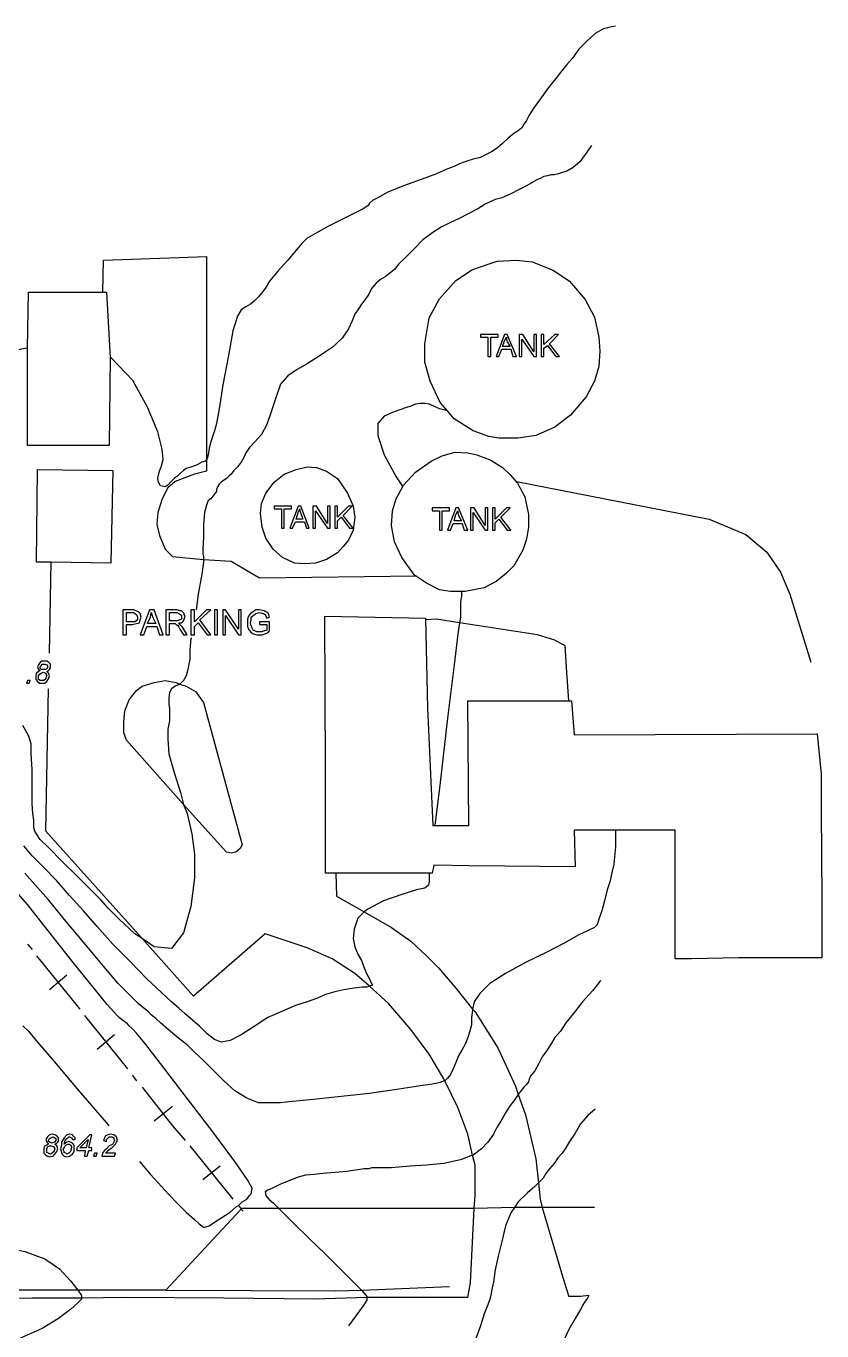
# Model space of a CAD drawing. Header units: feet. Extents: x -3749 to 15459, y 505 to 24761.
# Drawn here: x 11489 to 14959, y 16435 to 22121 of the extents above; entities that cross this region are included whole.
import ezdxf

# ---------------------------------------------------------------- set-up
doc = ezdxf.new("R2010")
doc.units = ezdxf.units.FT
for name, color, linetype in [('Buildings', 2, 'CONTINUOUS'), ('Streets', 4, 'CONTINUOUS'), ('Topo Lines', 6, 'CONTINUOUS')]:
    doc.layers.add(name, color=color, linetype=linetype)

msp = doc.modelspace()

# ---------------------------------------------------------------- linework, layer by layer
at = {"layer": 'Buildings'}
for points in [[(13695.2, 21092.9), (13787.2, 21056.9), (13859.2, 21008.9), (13927.2, 20928.9), (13967.2, 20852.9), (13987.2, 20764.9), (13991.2, 20704.9), (13987.2, 20636.9), (13967.2, 20572.9), (13931.2, 20504.9), (13863.2, 20424.9), (13795.2, 20372.9), (13711.2, 20336.9), (13635.2, 20324.9), (13551.2, 20324.9), (13507.2, 20332.9), (13439.2, 20356.9), (13355.2, 20408.9), (13327.2, 20444.9), (13295.2, 20480.9), (13251.2, 20572.9), (13227.2, 20656.9), (13227.2, 20736.9), (13247.2, 20848.9), (13291.2, 20932.9), (13363.2, 21012.9), (13435.2, 21060.9), (13543.2, 21096.9), (13627.2, 21100.9), (13695.2, 21092.9)], [(11839.2, 20960.9), (11855.2, 20676.9), (11851.2, 20292.9), (11495.2, 20292.9), (11495.2, 20716.9), (11499.2, 20960.9), (11839.2, 20960.9)], [(13503.2, 20680.9), (13515.2, 20680.9), (13515.2, 20764.9), (13547.2, 20764.9), (13547.2, 20776.9), (13471.2, 20776.9), (13471.2, 20764.9), (13503.2, 20764.9), (13503.2, 20680.9)], [(13539.2, 20680.9), (13551.2, 20680.9), (13563.2, 20712.9), (13603.2, 20712.9), (13611.2, 20680.9), (13627.2, 20680.9), (13587.2, 20776.9), (13575.2, 20776.9), (13539.2, 20680.9)], [(13567.2, 20724.9), (13575.2, 20748.9), (13583.2, 20764.9), (13583.2, 20756.9), (13587.2, 20744.9), (13599.2, 20724.9), (13567.2, 20724.9)], [(13639.2, 20680.9), (13651.2, 20680.9), (13651.2, 20756.9), (13703.2, 20680.9), (13715.2, 20680.9), (13715.2, 20776.9), (13703.2, 20776.9), (13703.2, 20700.9), (13655.2, 20776.9), (13639.2, 20776.9), (13639.2, 20680.9)], [(13735.2, 20680.9), (13747.2, 20680.9), (13747.2, 20716.9), (13763.2, 20728.9), (13799.2, 20680.9), (13815.2, 20680.9), (13771.2, 20736.9), (13811.2, 20776.9), (13795.2, 20776.9), (13747.2, 20732.9), (13747.2, 20776.9), (13735.2, 20776.9), (13735.2, 20680.9)], [(13415.2, 20260.9), (13455.2, 20252.9), (13515.2, 20228.9), (13567.2, 20196.9), (13599.2, 20164.9), (13631.2, 20128.9), (13663.2, 20068.9), (13679.2, 19992.9), (13679.2, 19936.9), (13671.2, 19884.9), (13655.2, 19836.9), (13615.2, 19768.9), (13583.2, 19736.9), (13539.2, 19700.9), (13487.2, 19672.9), (13403.2, 19656.9), (13339.2, 19656.9), (13291.2, 19664.9), (13235.2, 19692.9), (13183.2, 19728.9), (13127.2, 19804.9), (13095.2, 19872.9), (13083.2, 19944.9), (13087.2, 20008.9), (13103.2, 20060.9), (13135.2, 20120.9), (13187.2, 20176.9), (13255.2, 20224.9), (13303.2, 20248.9), (13359.2, 20264.9), (13415.2, 20260.9)], [(11867.2, 20184.9), (11859.2, 19780.9), (11599.2, 19784.9), (11535.2, 19784.9), (11539.2, 20188.9), (11867.2, 20184.9)], [(12755.2, 20196.9), (12799.2, 20180.9), (12847.2, 20148.9), (12891.2, 20084.9), (12915.2, 20028.9), (12923.2, 19980.9), (12915.2, 19924.9), (12895.2, 19880.9), (12871.2, 19852.9), (12847.2, 19824.9), (12799.2, 19796.9), (12751.2, 19780.9), (12703.2, 19776.9), (12659.2, 19780.9), (12607.2, 19804.9), (12567.2, 19840.9), (12535.2, 19888.9), (12519.2, 19936.9), (12511.2, 19996.9), (12515.2, 20040.9), (12535.2, 20084.9), (12571.2, 20132.9), (12615.2, 20168.9), (12667.2, 20188.9), (12715.2, 20200.9), (12755.2, 20196.9)], [(12603.2, 19932.9), (12615.2, 19932.9), (12615.2, 20016.9), (12647.2, 20016.9), (12647.2, 20028.9), (12571.2, 20028.9), (12571.2, 20016.9), (12603.2, 20016.9), (12603.2, 19932.9)], [(12639.2, 19932.9), (12651.2, 19932.9), (12663.2, 19960.9), (12703.2, 19960.9), (12711.2, 19932.9), (12723.2, 19932.9), (12687.2, 20028.9), (12675.2, 20028.9), (12639.2, 19932.9)], [(12667.2, 19972.9), (12675.2, 20000.9), (12683.2, 20016.9), (12683.2, 20008.9), (12687.2, 19996.9), (12695.2, 19972.9), (12667.2, 19972.9)], [(12739.2, 19932.9), (12751.2, 19932.9), (12751.2, 20008.9), (12803.2, 19932.9), (12815.2, 19932.9), (12815.2, 20028.9), (12803.2, 20028.9), (12803.2, 19952.9), (12755.2, 20028.9), (12739.2, 20028.9), (12739.2, 19932.9)], [(12835.2, 19932.9), (12847.2, 19932.9), (12847.2, 19964.9), (12863.2, 19980.9), (12899.2, 19932.9), (12915.2, 19932.9), (12871.2, 19988.9), (12911.2, 20028.9), (12895.2, 20028.9), (12847.2, 19980.9), (12847.2, 20028.9), (12835.2, 20028.9), (12835.2, 19932.9)], [(13291.2, 19924.9), (13303.2, 19924.9), (13303.2, 20008.9), (13335.2, 20008.9), (13335.2, 20020.9), (13259.2, 20020.9), (13259.2, 20008.9), (13291.2, 20008.9), (13291.2, 19924.9)], [(13327.2, 19924.9), (13339.2, 19924.9), (13351.2, 19952.9), (13391.2, 19952.9), (13399.2, 19924.9), (13415.2, 19924.9), (13375.2, 20020.9), (13363.2, 20020.9), (13327.2, 19924.9)], [(13427.2, 19924.9), (13439.2, 19924.9), (13439.2, 20000.9), (13491.2, 19924.9), (13503.2, 19924.9), (13503.2, 20020.9), (13491.2, 20020.9), (13491.2, 19944.9), (13443.2, 20020.9), (13427.2, 20020.9), (13427.2, 19924.9)], [(13523.2, 19924.9), (13535.2, 19924.9), (13535.2, 19956.9), (13551.2, 19972.9), (13587.2, 19924.9), (13603.2, 19924.9), (13559.2, 19980.9), (13599.2, 20020.9), (13583.2, 20020.9), (13535.2, 19972.9), (13535.2, 20020.9), (13523.2, 20020.9), (13523.2, 19924.9)], [(13355.2, 19964.9), (13363.2, 19992.9), (13371.2, 20008.9), (13371.2, 20000.9), (13375.2, 19988.9), (13387.2, 19964.9), (13355.2, 19964.9)], [(11911.2, 19468.9), (11927.2, 19468.9), (11927.2, 19512.9), (11951.2, 19512.9), (11971.2, 19516.9), (11983.2, 19520.9), (11987.2, 19532.9), (11991.2, 19544.9), (11987.2, 19560.9), (11979.2, 19568.9), (11967.2, 19572.9), (11959.2, 19576.9), (11951.2, 19576.9), (11911.2, 19576.9), (11911.2, 19468.9)], [(11927.2, 19524.9), (11927.2, 19564.9), (11951.2, 19564.9), (11959.2, 19564.9), (11963.2, 19560.9), (11971.2, 19556.9), (11975.2, 19544.9), (11975.2, 19536.9), (11971.2, 19528.9), (11963.2, 19524.9), (11951.2, 19524.9), (11927.2, 19524.9)], [(11987.2, 19468.9), (12003.2, 19468.9), (12015.2, 19504.9), (12059.2, 19504.9), (12071.2, 19468.9), (12087.2, 19468.9), (12047.2, 19576.9), (12027.2, 19576.9), (11987.2, 19468.9)], [(12019.2, 19516.9), (12031.2, 19544.9), (12035.2, 19564.9), (12039.2, 19552.9), (12043.2, 19540.9), (12055.2, 19516.9), (12019.2, 19516.9)], [(12099.2, 19468.9), (12115.2, 19468.9), (12115.2, 19516.9), (12131.2, 19516.9), (12139.2, 19516.9), (12143.2, 19512.9), (12151.2, 19508.9), (12155.2, 19500.9), (12159.2, 19492.9), (12175.2, 19468.9), (12191.2, 19468.9), (12171.2, 19500.9), (12159.2, 19512.9), (12155.2, 19520.9), (12167.2, 19520.9), (12175.2, 19528.9), (12179.2, 19536.9), (12183.2, 19548.9), (12179.2, 19556.9), (12179.2, 19560.9), (12171.2, 19568.9), (12167.2, 19572.9), (12159.2, 19572.9), (12147.2, 19576.9), (12099.2, 19576.9), (12099.2, 19468.9)], [(12115.2, 19528.9), (12115.2, 19564.9), (12147.2, 19564.9), (12155.2, 19560.9), (12163.2, 19556.9), (12167.2, 19552.9), (12167.2, 19544.9), (12167.2, 19536.9), (12159.2, 19532.9), (12151.2, 19528.9), (12143.2, 19528.9), (12115.2, 19528.9)], [(12207.2, 19468.9), (12223.2, 19468.9), (12223.2, 19504.9), (12239.2, 19520.9), (12279.2, 19468.9), (12295.2, 19468.9), (12247.2, 19532.9), (12295.2, 19576.9), (12275.2, 19576.9), (12223.2, 19524.9), (12223.2, 19576.9), (12207.2, 19576.9), (12207.2, 19468.9)], [(12311.2, 19468.9), (12323.2, 19468.9), (12323.2, 19576.9), (12311.2, 19576.9), (12311.2, 19468.9)], [(12347.2, 19468.9), (12359.2, 19468.9), (12359.2, 19552.9), (12415.2, 19468.9), (12427.2, 19468.9), (12427.2, 19576.9), (12415.2, 19576.9), (12415.2, 19492.9), (12359.2, 19576.9), (12347.2, 19576.9), (12347.2, 19468.9)], [(12507.2, 19512.9), (12539.2, 19512.9), (12539.2, 19488.9), (12531.2, 19484.9), (12527.2, 19484.9), (12515.2, 19480.9), (12507.2, 19480.9), (12495.2, 19480.9), (12487.2, 19484.9), (12479.2, 19488.9), (12475.2, 19496.9), (12471.2, 19508.9), (12467.2, 19520.9), (12471.2, 19532.9), (12471.2, 19544.9), (12479.2, 19552.9), (12491.2, 19560.9), (12507.2, 19564.9), (12523.2, 19560.9), (12531.2, 19556.9), (12539.2, 19540.9), (12551.2, 19544.9), (12547.2, 19556.9), (12543.2, 19564.9), (12535.2, 19568.9), (12527.2, 19572.9), (12507.2, 19576.9), (12491.2, 19576.9), (12479.2, 19568.9), (12467.2, 19560.9), (12459.2, 19548.9), (12455.2, 19536.9), (12455.2, 19520.9), (12455.2, 19504.9), (12459.2, 19492.9), (12467.2, 19480.9), (12479.2, 19472.9), (12495.2, 19468.9), (12507.2, 19468.9), (12519.2, 19468.9), (12531.2, 19472.9), (12543.2, 19476.9), (12551.2, 19484.9), (12551.2, 19524.9), (12507.2, 19524.9), (12507.2, 19512.9)], [(13231.2, 19540.9), (13239.2, 19148.9), (13263.2, 18636.9), (13419.2, 18636.9), (13415.2, 19180.9), (13867.2, 19180.9), (13879.2, 19032.9), (14939.2, 19036.9), (14955.2, 18860.9), (14955.2, 18700.9), (14959.2, 18316.9), (14959.2, 18060.9), (14595.2, 18060.9), (14391.2, 18056.9), (14319.2, 18056.9), (14319.2, 18204.9), (14319.2, 18504.9), (14319.2, 18616.9), (14187.2, 18616.9), (14059.2, 18616.9), (13879.2, 18616.9), (13883.2, 18456.9), (13423.2, 18460.9), (13267.2, 18464.9), (13259.2, 18428.9), (12839.2, 18428.9), (12795.2, 18428.9), (12795.2, 18888.9), (12791.2, 19548.9), (13231.2, 19540.9)], [(11551.2, 19312.9), (11543.2, 19308.9), (11535.2, 19300.9), (11531.2, 19292.9), (11531.2, 19280.9), (11531.2, 19272.9), (11539.2, 19264.9), (11547.2, 19256.9), (11555.2, 19256.9), (11571.2, 19256.9), (11579.2, 19264.9), (11587.2, 19276.9), (11591.2, 19288.9), (11587.2, 19300.9), (11579.2, 19308.9), (11587.2, 19312.9), (11591.2, 19316.9), (11595.2, 19324.9), (11595.2, 19328.9), (11595.2, 19340.9), (11587.2, 19348.9), (11579.2, 19352.9), (11567.2, 19352.9), (11555.2, 19352.9), (11547.2, 19344.9), (11543.2, 19336.9), (11539.2, 19328.9), (11543.2, 19316.9), (11551.2, 19312.9)], [(11551.2, 19328.9), (11555.2, 19332.9), (11559.2, 19340.9), (11571.2, 19340.9), (11579.2, 19336.9), (11583.2, 19332.9), (11583.2, 19328.9), (11583.2, 19324.9), (11579.2, 19320.9), (11575.2, 19316.9), (11567.2, 19316.9), (11555.2, 19316.9), (11551.2, 19320.9), (11551.2, 19328.9)], [(11543.2, 19280.9), (11543.2, 19288.9), (11547.2, 19296.9), (11555.2, 19300.9), (11563.2, 19304.9), (11575.2, 19300.9), (11575.2, 19296.9), (11579.2, 19288.9), (11575.2, 19280.9), (11575.2, 19276.9), (11567.2, 19268.9), (11559.2, 19268.9), (11551.2, 19268.9), (11543.2, 19272.9), (11543.2, 19280.9)], [(11491.2, 19256.9), (11503.2, 19256.9), (11507.2, 19268.9), (11495.2, 19268.9), (11491.2, 19256.9)], [(11495.2, 18120.9), (11515.2, 18096.9)], [(11535.2, 18068.9), (11723.2, 17836.9)], [(11667.2, 17984.9), (11591.2, 17920.9)], [(11743.2, 17808.9), (11931.2, 17576.9)], [(11875.2, 17724.9), (11799.2, 17660.9)], [(11951.2, 17548.9), (11971.2, 17524.9)], [(11995.2, 17496.9), (12127.2, 17328.9), (12183.2, 17264.9)], [(12127.2, 17412.9), (12047.2, 17348.9)], [(11587.2, 17248.9), (11579.2, 17244.9), (11571.2, 17240.9), (11567.2, 17232.9), (11567.2, 17220.9), (11567.2, 17208.9), (11575.2, 17200.9), (11583.2, 17196.9), (11591.2, 17192.9), (11607.2, 17196.9), (11615.2, 17204.9), (11623.2, 17216.9), (11627.2, 17228.9), (11623.2, 17240.9), (11615.2, 17248.9), (11623.2, 17252.9), (11627.2, 17256.9), (11631.2, 17264.9), (11631.2, 17268.9), (11631.2, 17276.9), (11623.2, 17284.9), (11615.2, 17288.9), (11603.2, 17292.9), (11591.2, 17288.9), (11583.2, 17280.9), (11579.2, 17276.9), (11575.2, 17268.9), (11579.2, 17256.9), (11587.2, 17248.9)], [(11655.2, 17248.9), (11659.2, 17264.9), (11667.2, 17272.9), (11671.2, 17276.9), (11675.2, 17280.9), (11679.2, 17280.9), (11687.2, 17276.9), (11691.2, 17268.9), (11703.2, 17268.9), (11703.2, 17276.9), (11695.2, 17284.9), (11691.2, 17288.9), (11679.2, 17292.9), (11667.2, 17288.9), (11655.2, 17276.9), (11643.2, 17256.9), (11643.2, 17244.9), (11639.2, 17228.9), (11643.2, 17212.9), (11647.2, 17204.9), (11655.2, 17196.9), (11667.2, 17192.9), (11679.2, 17196.9), (11691.2, 17204.9), (11699.2, 17216.9), (11699.2, 17232.9), (11699.2, 17244.9), (11691.2, 17252.9), (11683.2, 17256.9), (11675.2, 17260.9), (11667.2, 17256.9), (11655.2, 17248.9)], [(11743.2, 17196.9), (11755.2, 17196.9), (11763.2, 17220.9), (11775.2, 17220.9), (11775.2, 17232.9), (11763.2, 17232.9), (11775.2, 17288.9), (11767.2, 17288.9), (11711.2, 17232.9), (11711.2, 17220.9), (11747.2, 17220.9), (11743.2, 17196.9)], [(11819.2, 17196.9), (11875.2, 17196.9), (11879.2, 17208.9), (11835.2, 17208.9), (11843.2, 17216.9), (11847.2, 17220.9), (11855.2, 17228.9), (11863.2, 17232.9), (11871.2, 17240.9), (11875.2, 17244.9), (11879.2, 17248.9), (11883.2, 17256.9), (11887.2, 17264.9), (11883.2, 17280.9), (11871.2, 17288.9), (11855.2, 17292.9), (11847.2, 17288.9), (11835.2, 17284.9), (11831.2, 17276.9), (11827.2, 17264.9), (11839.2, 17260.9), (11839.2, 17268.9), (11847.2, 17276.9), (11851.2, 17280.9), (11859.2, 17280.9), (11863.2, 17280.9), (11871.2, 17276.9), (11871.2, 17272.9), (11875.2, 17264.9), (11871.2, 17256.9), (11867.2, 17248.9), (11859.2, 17244.9), (11851.2, 17240.9), (11839.2, 17228.9), (11831.2, 17220.9), (11823.2, 17212.9), (11819.2, 17196.9)], [(11579.2, 17220.9), (11579.2, 17228.9), (11583.2, 17236.9), (11591.2, 17240.9), (11599.2, 17240.9), (11611.2, 17236.9), (11611.2, 17232.9), (11615.2, 17228.9), (11611.2, 17220.9), (11611.2, 17216.9), (11603.2, 17208.9), (11595.2, 17204.9), (11587.2, 17208.9), (11579.2, 17212.9), (11579.2, 17220.9)], [(11587.2, 17264.9), (11591.2, 17272.9), (11595.2, 17276.9), (11607.2, 17280.9), (11615.2, 17276.9), (11619.2, 17272.9), (11619.2, 17268.9), (11619.2, 17264.9), (11615.2, 17256.9), (11611.2, 17256.9), (11603.2, 17252.9), (11591.2, 17256.9), (11587.2, 17260.9), (11587.2, 17264.9)], [(11651.2, 17224.9), (11655.2, 17232.9), (11659.2, 17240.9), (11663.2, 17244.9), (11671.2, 17248.9), (11679.2, 17248.9), (11683.2, 17244.9), (11687.2, 17236.9), (11687.2, 17232.9), (11683.2, 17216.9), (11675.2, 17208.9), (11667.2, 17204.9), (11663.2, 17208.9), (11655.2, 17212.9), (11655.2, 17216.9), (11651.2, 17224.9)], [(11751.2, 17232.9), (11723.2, 17232.9), (11759.2, 17268.9), (11751.2, 17232.9)], [(12203.2, 17240.9), (12391.2, 17008.9)], [(11783.2, 17196.9), (11795.2, 17196.9), (11799.2, 17208.9), (11787.2, 17208.9), (11783.2, 17196.9)], [(12335.2, 17152.9), (12259.2, 17092.9)], [(12415.2, 16980.9), (12427.2, 16964.9)], [(12427.2, 16964.9), (12435.2, 16956.9)]]:
    msp.add_lwpolyline(points, dxfattribs=at)
at = {"layer": 'Streets'}
for points in [[(11823.2, 20960.9), (11827.2, 21100.9), (12275.2, 21116.9), (12275.2, 20232.9)], [(12275.2, 20232.9), (12275.2, 20180.9), (12223.2, 20168.9), (12139.2, 20136.9), (12107.2, 20108.9), (12083.2, 20060.9), (12063.2, 20000.9), (12059.2, 19948.9), (12071.2, 19900.9), (12095.2, 19840.9), (12127.2, 19808.9), (12263.2, 19796.9)], [(13627.2, 20136.9), (14467.2, 19972.9), (14627.2, 19904.9), (14719.2, 19828.9), (14779.2, 19740.9), (14819.2, 19644.9), (14911.2, 19348.9)], [(12263.2, 19796.9), (12383.2, 19788.9), (12507.2, 19716.9), (13191.2, 19724.9)], [(11591.2, 19388.9), (11599.2, 19784.9)], [(13379.2, 19520.9), (13279.2, 19536.9), (13231.2, 19532.9)], [(13855.2, 19180.9), (13847.2, 19304.9), (13839.2, 19420.9), (13795.2, 19444.9), (13719.2, 19468.9), (13379.2, 19520.9)], [(11995.2, 18144.9), (11575.2, 18612.9), (11587.2, 19232.9)], [(12175.2, 18728.9), (11927.2, 19008.9), (11915.2, 19040.9), (11915.2, 19088.9), (11919.2, 19136.9), (11939.2, 19184.9), (11971.2, 19224.9), (11995.2, 19244.9), (12047.2, 19260.9), (12095.2, 19268.9), (12143.2, 19260.9), (12159.2, 19252.9)], [(12159.2, 19252.9), (12187.2, 19244.9), (12227.2, 19220.9), (12263.2, 19172.9), (12431.2, 18552.9), (12423.2, 18536.9), (12403.2, 18520.9)], [(12403.2, 18520.9), (12383.2, 18516.9), (12363.2, 18520.9), (12175.2, 18728.9)], [(12839.2, 18428.9), (12843.2, 18328.9), (12963.2, 18260.9)], [(12963.2, 18260.9), (13083.2, 18192.9), (13167.2, 18132.9), (13235.2, 18068.9), (13287.2, 18016.9), (13363.2, 17928.9), (13435.2, 17836.9)], [(12987.2, 17936.9), (12923.2, 17992.9), (12823.2, 18056.9), (12715.2, 18104.9), (12531.2, 18164.9), (12219.2, 17892.9), (11995.2, 18144.9)], [(13315.2, 17524.9), (13311.2, 17532.9), (13247.2, 17640.9), (13167.2, 17748.9), (13071.2, 17860.9), (12987.2, 17936.9)], [(13435.2, 17836.9), (13447.2, 17824.9), (13547.2, 17664.9), (13623.2, 17500.9), (13635.2, 17464.9)], [(13435.2, 17200.9), (13415.2, 17292.9), (13371.2, 17408.9), (13315.2, 17524.9)], [(13635.2, 17464.9), (13667.2, 17376.9), (13711.2, 17184.9), (13723.2, 17080.9)], [(13443.2, 16968.9), (13447.2, 17024.9), (13447.2, 17156.9), (13435.2, 17200.9)], [(13723.2, 17080.9), (13731.2, 17008.9), (13739.2, 16972.9)], [(12427.2, 16964.9), (12363.2, 16896.9)], [(13443.2, 16968.9), (13379.2, 16968.9), (12591.2, 16968.9), (12571.2, 16968.9), (12427.2, 16968.9), (12427.2, 16964.9)], [(13415.2, 16580.9), (13427.2, 16644.9), (13443.2, 16968.9)], [(13619.2, 16972.9), (13443.2, 16968.9)], [(13739.2, 16972.9), (13619.2, 16972.9)], [(13739.2, 16972.9), (13835.2, 16648.9), (13855.2, 16584.9)], [(13967.2, 16972.9), (13739.2, 16972.9)], [(12363.2, 16896.9), (12099.2, 16612.9)], [(11715.2, 16612.9), (10331.2, 16612.9), (9043.2, 16608.9), (8127.2, 16600.9), (8059.2, 16600.9)], [(12099.2, 16612.9), (11715.2, 16612.9)], [(12099.2, 16612.9), (12839.2, 16608.9), (12951.2, 16612.9), (13335.2, 16628.9)], [(11731.2, 16576.9), (11515.2, 16576.9), (10703.2, 16564.9), (10043.2, 16564.9), (9507.2, 16560.9), (8963.2, 16564.9), (8539.2, 16568.9), (8159.2, 16564.9)], [(12975.2, 16580.9), (12747.2, 16572.9), (12351.2, 16576.9), (11923.2, 16580.9), (11731.2, 16576.9)], [(13415.2, 16580.9), (13387.2, 16580.9), (13043.2, 16580.9), (12975.2, 16580.9)], [(13943.2, 16588.9), (13907.2, 16584.9), (13855.2, 16584.9)]]:
    msp.add_lwpolyline(points, dxfattribs=at)
at = {"layer": 'Topo Lines'}
for points in [[(14059.2, 22120.8), (14035.2, 22116.8), (14007.2, 22108.8), (13971.2, 22088.8), (13935.2, 22056.8), (13899.2, 22020.8), (13871.2, 21980.8), (13847.2, 21952.9), (13823.2, 21924.9), (13799.2, 21892.9), (13767.2, 21852.9), (13735.2, 21808.9), (13703.2, 21764.9), (13683.2, 21732.9), (13671.2, 21708.9), (13659.2, 21692.9), (13651.2, 21676.9), (13635.2, 21664.9), (13615.2, 21652.9), (13591.2, 21632.9), (13567.2, 21608.9), (13543.2, 21588.9), (13519.2, 21572.9), (13495.2, 21560.9), (13471.2, 21548.9), (13439.2, 21540.9), (13411.2, 21532.9), (13379.2, 21520.9), (13355.2, 21508.9), (13323.2, 21496.9), (13279.2, 21476.9), (13211.2, 21452.9), (13135.2, 21424.9), (13067.2, 21396.9), (13023.2, 21372.9), (12999.2, 21360.9), (12987.2, 21348.9), (12979.2, 21336.9), (12959.2, 21324.9), (12927.2, 21308.9), (12871.2, 21280.9), (12807.2, 21248.9), (12751.2, 21216.9), (12715.2, 21196.9), (12691.2, 21172.9), (12667.2, 21144.9), (12631.2, 21100.9), (12587.2, 21052.9), (12551.2, 21008.9), (12531.2, 20976.9), (12515.2, 20956.9), (12503.2, 20940.9), (12487.2, 20924.9), (12467.2, 20908.9), (12447.2, 20896.9), (12427.2, 20884.9), (12411.2, 20856.9), (12391.2, 20792.9), (12371.2, 20684.9), (12347.2, 20556.9), (12331.2, 20452.9), (12319.2, 20388.9), (12311.2, 20356.9), (12303.2, 20336.9), (12295.2, 20308.9), (12287.2, 20280.9), (12283.2, 20252.9), (12279.2, 20236.9), (12275.2, 20232.9)], [(13955.2, 21600.9), (13927.2, 21560.9), (13903.2, 21528.9), (13875.2, 21504.9), (13847.2, 21488.9), (13823.2, 21480.9), (13811.2, 21476.9), (13791.2, 21472.9), (13779.2, 21472.9), (13763.2, 21468.9), (13747.2, 21464.9), (13731.2, 21456.9), (13719.2, 21452.9), (13699.2, 21440.9), (13691.2, 21436.9), (13671.2, 21424.9), (13639.2, 21408.9), (13599.2, 21388.9), (13563.2, 21372.9), (13535.2, 21364.9), (13515.2, 21356.9), (13491.2, 21344.9), (13459.2, 21324.9), (13419.2, 21304.9), (13375.2, 21280.9), (13339.2, 21264.9), (13299.2, 21244.9), (13263.2, 21220.9), (13219.2, 21188.9), (13179.2, 21148.9), (13143.2, 21112.9), (13115.2, 21084.9), (13095.2, 21060.9), (13075.2, 21044.9), (13055.2, 21028.9), (13035.2, 21016.9), (13015.2, 21000.9), (12995.2, 20976.9), (12983.2, 20952.9), (12967.2, 20928.9), (12951.2, 20908.9), (12939.2, 20888.9), (12923.2, 20864.9), (12911.2, 20836.9), (12895.2, 20800.9), (12867.2, 20760.9), (12823.2, 20720.9), (12771.2, 20684.9), (12715.2, 20648.9), (12671.2, 20624.9), (12631.2, 20596.9), (12599.2, 20560.9), (12579.2, 20504.9), (12559.2, 20444.9), (12539.2, 20384.9), (12515.2, 20340.9), (12487.2, 20308.9), (12463.2, 20284.9), (12447.2, 20260.9), (12439.2, 20240.9), (12427.2, 20220.9), (12411.2, 20200.9), (12395.2, 20184.9), (12383.2, 20168.9), (12375.2, 20160.9), (12363.2, 20148.9), (12339.2, 20132.9), (12331.2, 20124.9), (12323.2, 20112.9), (12319.2, 20100.9), (12319.2, 20092.9), (12303.2, 20072.9), (12295.2, 20060.9), (12283.2, 20052.9), (12275.2, 20032.9), (12267.2, 20000.9), (12263.2, 19948.9), (12263.2, 19892.9), (12259.2, 19844.9), (12259.2, 19820.9), (12263.2, 19808.9), (12263.2, 19796.9)], [(11495.2, 20716.9), (11467.2, 20712.9), (11291.2, 20660.9), (11123.2, 20592.9)], [(12275.2, 20232.9), (12271.2, 20224.9), (12255.2, 20220.9), (12235.2, 20208.9), (12211.2, 20200.9), (12187.2, 20192.9), (12175.2, 20184.9), (12163.2, 20172.9), (12151.2, 20160.9), (12135.2, 20148.9), (12119.2, 20132.9), (12107.2, 20120.9), (12095.2, 20112.9), (12075.2, 20116.9), (12067.2, 20132.9), (12063.2, 20148.9), (12067.2, 20164.9), (12071.2, 20180.9), (12079.2, 20204.9), (12087.2, 20232.9), (12083.2, 20276.9), (12063.2, 20352.9), (12019.2, 20460.9), (11955.2, 20576.9), (11863.2, 20672.9), (11855.2, 20676.9)], [(13327.2, 20444.9), (13311.2, 20448.9), (13291.2, 20452.9), (13267.2, 20464.9), (13247.2, 20472.9), (13227.2, 20476.9), (13207.2, 20476.9), (13187.2, 20472.9), (13167.2, 20464.9), (13143.2, 20456.9), (13119.2, 20448.9), (13087.2, 20436.9), (13051.2, 20420.9), (13023.2, 20388.9), (13023.2, 20336.9), (13051.2, 20252.9), (13103.2, 20156.9), (13131.2, 20112.9)], [(12263.2, 19796.9), (12263.2, 19784.9), (12255.2, 19732.9), (12239.2, 19644.9), (12231.2, 19576.9)], [(13391.2, 19656.9), (13387.2, 19656.9), (13387.2, 19636.9), (13383.2, 19612.9), (13383.2, 19584.9), (13383.2, 19560.9), (13383.2, 19544.9), (13379.2, 19520.9), (13379.2, 19520.9)], [(13379.2, 19520.9), (13371.2, 19472.9), (13355.2, 19336.9), (13327.2, 19104.9), (13295.2, 18824.9), (13271.2, 18636.9)], [(12211.2, 19452.9), (12207.2, 19452.9), (12203.2, 19400.9), (12203.2, 19380.9), (12203.2, 19360.9), (12199.2, 19340.9), (12195.2, 19316.9), (12187.2, 19288.9), (12175.2, 19268.9), (12159.2, 19252.9)], [(12159.2, 19252.9), (12139.2, 19244.9), (12123.2, 19232.9), (12115.2, 19216.9)], [(12115.2, 19216.9), (12111.2, 19192.9), (12111.2, 19168.9), (12115.2, 19144.9), (12115.2, 19120.9), (12115.2, 19092.9), (12107.2, 19056.9), (12107.2, 19012.9), (12111.2, 18948.9), (12135.2, 18868.9), (12163.2, 18780.9), (12175.2, 18728.9)], [(11995.2, 18144.9), (11963.2, 18164.9), (11895.2, 18228.9), (11847.2, 18276.9), (11815.2, 18312.9), (11775.2, 18352.9), (11715.2, 18412.9), (11647.2, 18480.9), (11587.2, 18540.9), (11551.2, 18576.9), (11535.2, 18600.9), (11527.2, 18612.9), (11523.2, 18628.9), (11523.2, 18644.9), (11523.2, 18660.9), (11519.2, 18688.9), (11515.2, 18732.9), (11515.2, 18800.9), (11515.2, 18880.9), (11511.2, 18948.9), (11511.2, 18992.9), (11499.2, 19028.9), (11475.2, 19072.9)], [(12175.2, 18728.9), (12191.2, 18688.9), (12211.2, 18600.9), (12223.2, 18512.9), (12223.2, 18408.9), (12207.2, 18284.9), (12175.2, 18168.9), (12123.2, 18100.9), (12047.2, 18108.9), (11995.2, 18144.9)], [(14059.2, 18616.9), (14059.2, 18596.9), (14059.2, 18544.9), (14055.2, 18500.9), (14051.2, 18468.9), (14043.2, 18432.9), (14035.2, 18396.9), (14023.2, 18356.9), (14011.2, 18308.9), (13999.2, 18264.9), (13987.2, 18228.9), (13979.2, 18204.9), (13967.2, 18192.9), (13943.2, 18180.9), (13899.2, 18160.9), (13835.2, 18124.9), (13759.2, 18084.9), (13667.2, 18040.9), (13579.2, 17992.9), (13511.2, 17948.9), (13467.2, 17904.9), (13443.2, 17868.9), (13435.2, 17836.9)], [(12987.2, 17936.9), (12975.2, 17932.9), (12955.2, 17932.9), (12919.2, 17928.9), (12875.2, 17920.9), (12835.2, 17912.9), (12795.2, 17900.9), (12759.2, 17884.9), (12715.2, 17868.9), (12663.2, 17852.9), (12607.2, 17828.9), (12543.2, 17800.9), (12483.2, 17760.9), (12427.2, 17724.9), (12379.2, 17700.9), (12339.2, 17692.9), (12311.2, 17704.9), (12279.2, 17728.9), (12247.2, 17760.9), (12215.2, 17788.9), (12183.2, 17816.9), (12155.2, 17840.9), (12123.2, 17868.9), (12079.2, 17908.9), (12015.2, 17968.9), (11943.2, 18044.9), (11867.2, 18120.9), (11799.2, 18196.9), (11739.2, 18264.9), (11679.2, 18332.9), (11623.2, 18396.9), (11563.2, 18456.9), (11515.2, 18504.9), (11479.2, 18548.9)], [(12555.2, 17428.9), (12503.2, 17428.9), (12451.2, 17448.9), (12399.2, 17480.9), (12351.2, 17524.9), (12303.2, 17572.9), (12263.2, 17612.9), (12223.2, 17648.9), (12191.2, 17680.9), (12155.2, 17708.9), (12127.2, 17732.9), (12099.2, 17756.9), (12075.2, 17776.9), (12055.2, 17796.9), (12035.2, 17812.9), (12023.2, 17824.9), (12003.2, 17840.9), (11979.2, 17860.9), (11943.2, 17896.9), (11891.2, 17948.9), (11827.2, 18024.9), (11747.2, 18120.9), (11663.2, 18220.9), (11587.2, 18312.9), (11527.2, 18380.9), (11483.2, 18428.9)], [(13247.2, 18428.9), (13247.2, 18392.9), (13243.2, 18376.9), (13227.2, 18364.9), (13191.2, 18356.9), (13127.2, 18336.9), (13047.2, 18308.9), (12979.2, 18272.9), (12963.2, 18260.9)], [(12415.2, 16980.9), (12431.2, 16996.9), (12451.2, 17008.9), (12463.2, 17024.9), (12471.2, 17032.9), (12475.2, 17056.9), (12455.2, 17092.9), (12399.2, 17172.9), (12299.2, 17308.9), (12179.2, 17464.9), (12075.2, 17600.9), (12007.2, 17688.9), (11971.2, 17732.9), (11951.2, 17752.9), (11939.2, 17764.9), (11931.2, 17772.9), (11915.2, 17784.9), (11903.2, 17792.9), (11895.2, 17800.9), (11883.2, 17812.9), (11871.2, 17824.9), (11843.2, 17856.9), (11787.2, 17924.9), (11695.2, 18040.9), (11587.2, 18176.9), (11495.2, 18292.9), (11435.2, 18360.9)], [(12963.2, 18260.9), (12935.2, 18232.9), (12919.2, 18184.9), (12915.2, 18144.9), (12923.2, 18108.9), (12935.2, 18076.9), (12951.2, 18048.9), (12963.2, 18016.9), (12975.2, 17988.9), (12987.2, 17968.9), (12991.2, 17956.9), (12999.2, 17940.9), (12987.2, 17936.9)], [(13995.2, 17960.9), (13991.2, 17956.9), (13959.2, 17916.9), (13915.2, 17868.9), (13875.2, 17816.9), (13843.2, 17776.9), (13819.2, 17740.9), (13795.2, 17712.9), (13775.2, 17680.9), (13759.2, 17656.9), (13739.2, 17628.9), (13723.2, 17596.9), (13707.2, 17568.9), (13691.2, 17548.9), (13683.2, 17532.9), (13679.2, 17520.9), (13671.2, 17508.9), (13659.2, 17496.9), (13643.2, 17476.9), (13635.2, 17464.9)], [(13435.2, 17836.9), (13435.2, 17832.9), (13431.2, 17800.9), (13431.2, 17768.9), (13423.2, 17736.9), (13415.2, 17712.9), (13403.2, 17684.9), (13391.2, 17660.9), (13375.2, 17632.9), (13363.2, 17604.9), (13351.2, 17576.9), (13339.2, 17552.9), (13327.2, 17536.9), (13315.2, 17524.9)], [(11475.2, 17764.9), (11499.2, 17740.9), (11539.2, 17692.9), (11611.2, 17608.9), (11719.2, 17480.9), (11847.2, 17332.9), (11851.2, 17328.9)], [(13315.2, 17524.9), (13311.2, 17524.9), (13295.2, 17516.9), (13275.2, 17512.9), (13251.2, 17508.9), (13219.2, 17504.9), (13171.2, 17496.9), (13095.2, 17484.9), (12987.2, 17468.9), (12863.2, 17456.9), (12755.2, 17444.9), (12683.2, 17436.9), (12635.2, 17432.9), (12599.2, 17428.9), (12555.2, 17428.9)], [(13635.2, 17464.9), (13631.2, 17460.9), (13615.2, 17436.9), (13599.2, 17416.9), (13587.2, 17396.9), (13579.2, 17384.9), (13571.2, 17368.9), (13559.2, 17348.9), (13543.2, 17324.9), (13527.2, 17292.9), (13503.2, 17256.9), (13475.2, 17228.9), (13439.2, 17200.9), (13435.2, 17200.9)], [(13971.2, 17400.9), (13939.2, 17372.9), (13907.2, 17336.9), (13883.2, 17296.9), (13859.2, 17260.9), (13843.2, 17232.9), (13827.2, 17208.9), (13807.2, 17188.9), (13791.2, 17164.9), (13771.2, 17140.9), (13755.2, 17120.9), (13743.2, 17100.9), (13727.2, 17084.9), (13723.2, 17080.9)], [(11983.2, 17172.9), (12031.2, 17116.9), (12079.2, 17064.9), (12111.2, 17028.9), (12151.2, 16988.9), (12187.2, 16952.9), (12223.2, 16920.9), (12243.2, 16900.9), (12255.2, 16892.9)], [(13435.2, 17200.9), (13383.2, 17180.9), (13311.2, 17164.9), (13235.2, 17156.9), (13163.2, 17152.9), (13115.2, 17148.9), (13083.2, 17144.9), (13059.2, 17144.9), (13039.2, 17144.9), (13015.2, 17144.9), (12995.2, 17144.9), (12983.2, 17140.9), (12963.2, 17140.9), (12935.2, 17136.9), (12887.2, 17128.9)], [(12887.2, 17128.9), (12835.2, 17124.9), (12783.2, 17120.9), (12743.2, 17116.9), (12707.2, 17112.9), (12675.2, 17104.9), (12635.2, 17088.9), (12595.2, 17072.9), (12563.2, 17056.9), (12543.2, 17048.9), (12531.2, 17040.9), (12535.2, 17024.9), (12547.2, 17008.9), (12567.2, 16992.9), (12591.2, 16968.9)], [(13723.2, 17080.9), (13707.2, 17064.9), (13675.2, 17036.9), (13635.2, 16996.9), (13619.2, 16972.9)], [(12255.2, 16892.9), (12263.2, 16884.9), (12287.2, 16892.9), (12311.2, 16908.9), (12343.2, 16928.9), (12379.2, 16952.9), (12407.2, 16976.9), (12415.2, 16980.9)], [(12591.2, 16968.9), (12599.2, 16960.9), (12655.2, 16904.9), (12723.2, 16836.9), (12795.2, 16768.9), (12863.2, 16700.9), (12915.2, 16648.9), (12951.2, 16612.9)], [(13619.2, 16972.9), (13603.2, 16948.9), (13579.2, 16892.9), (13563.2, 16824.9), (13547.2, 16760.9), (13535.2, 16700.9), (13527.2, 16648.9), (13519.2, 16608.9), (13515.2, 16588.9), (13511.2, 16572.9), (13503.2, 16548.9), (13487.2, 16508.9), (13471.2, 16456.9), (13455.2, 16412.9), (13443.2, 16384.9), (13439.2, 16364.9), (13443.2, 16340.9), (13451.2, 16304.9), (13463.2, 16260.9), (13475.2, 16224.9), (13483.2, 16204.9), (13491.2, 16188.9), (13491.2, 16184.9)], [(10855.2, 16896.9), (10951.2, 16872.9), (11103.2, 16844.9), (11251.2, 16820.9), (11379.2, 16804.9), (11483.2, 16780.9), (11571.2, 16748.9), (11635.2, 16704.9), (11683.2, 16652.9), (11715.2, 16612.9)], [(11715.2, 16612.9), (11731.2, 16588.9), (11731.2, 16576.9)], [(12951.2, 16612.9), (12955.2, 16608.9), (12975.2, 16584.9), (12975.2, 16580.9)], [(11731.2, 16576.9), (11731.2, 16572.9), (11715.2, 16556.9), (11683.2, 16528.9), (11631.2, 16488.9), (11559.2, 16444.9), (11467.2, 16404.9), (11375.2, 16360.9), (11319.2, 16324.9), (11315.2, 16296.9), (11355.2, 16272.9), (11423.2, 16252.9), (11499.2, 16232.9), (11575.2, 16216.9), (11639.2, 16200.9), (11695.2, 16188.9), (11731.2, 16176.9), (11759.2, 16168.9), (11771.2, 16164.9), (11763.2, 16164.9)], [(12975.2, 16580.9), (12975.2, 16568.9), (12959.2, 16544.9), (12927.2, 16500.9), (12895.2, 16456.9)], [(13943.2, 16588.9), (13939.2, 16580.9), (13923.2, 16556.9), (13907.2, 16528.9), (13883.2, 16488.9), (13855.2, 16440.9), (13835.2, 16396.9), (13827.2, 16364.9), (13827.2, 16336.9), (13839.2, 16308.9)]]:
    msp.add_lwpolyline(points, dxfattribs=at)

doc.saveas('drawing.dxf')
